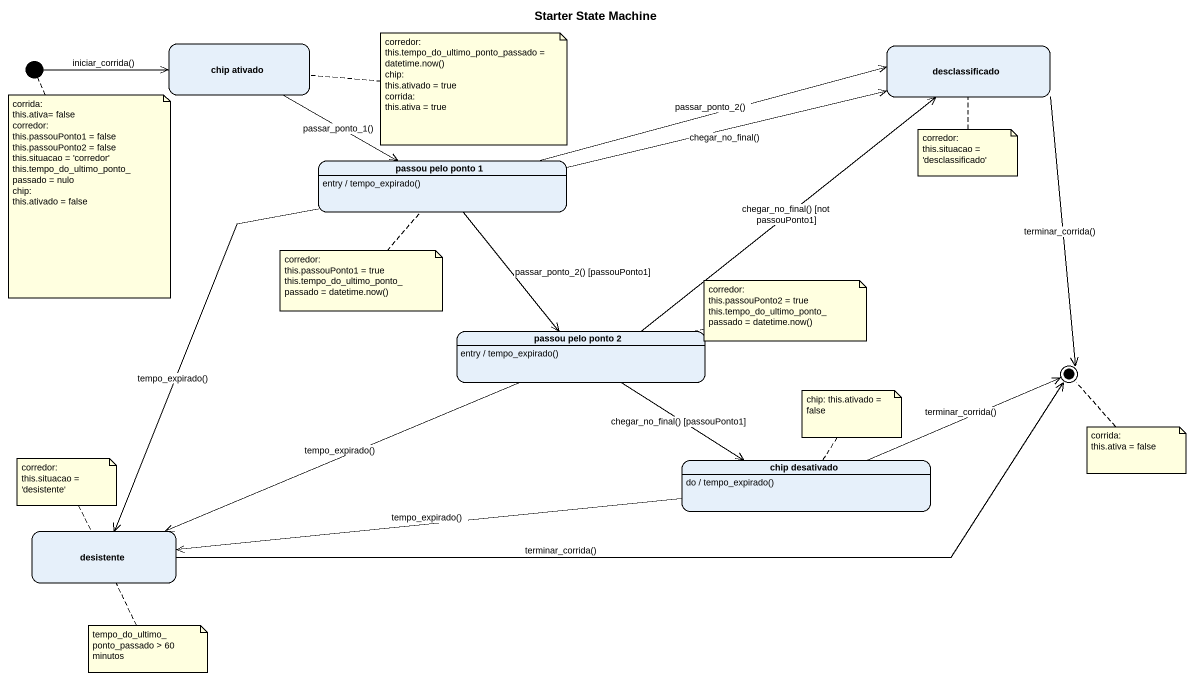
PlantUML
@startuml
title Starter State Machine
hide empty description
state initial1 <<start>>
state "chip ativado" as chip_ativado
state desclassificado
state "passou pelo ponto 1" as passou_pelo_ponto_1
passou_pelo_ponto_1 : entry / tempo_expirado()
state "passou pelo ponto 2" as passou_pelo_ponto_2
passou_pelo_ponto_2 : entry / tempo_expirado()
state final1 <<end>>
state "chip desativado" as chip_desativado
chip_desativado : do / tempo_expirado()
state desistente
initial1 -right-> chip_ativado : iniciar_corrida()
chip_ativado -right-> passou_pelo_ponto_1 : passar_ponto_1()
desclassificado --> final1 : terminar_corrida()
passou_pelo_ponto_1 -right-> desclassificado : passar_ponto_2()
passou_pelo_ponto_1 -right-> desclassificado : chegar_no_final()
passou_pelo_ponto_1 --> passou_pelo_ponto_2 : passar_ponto_2() [passouPonto1]
passou_pelo_ponto_1 --> desistente : tempo_expirado()
passou_pelo_ponto_2 -up-> desclassificado : chegar_no_final() [not passouPonto1]
passou_pelo_ponto_2 -right-> chip_desativado : chegar_no_final() [passouPonto1]
passou_pelo_ponto_2 -left-> desistente : tempo_expirado()
chip_desativado -right-> final1 : terminar_corrida()
chip_desativado -left-> desistente : tempo_expirado()
desistente -right-> final1 : terminar_corrida()
note right of chip_ativado
  corredor:
  this.tempo_do_ultimo_ponto_passado = datetime.now()
  chip:
  this.ativado = true
  corrida:
  this.ativa = true
end note
note bottom of initial1
  corrida:
  this.ativa= false
  corredor:
  this.passouPonto1 = false
  this.passouPonto2 = false
  this.situacao = 'corredor'
  this.tempo_do_ultimo_ponto_passado = nulo
  chip:
  this.ativado = false
end note
note bottom of desclassificado
  corredor:
  this.situacao = 'desclassificado'
end note
note bottom of passou_pelo_ponto_1
  corredor:
  this.passouPonto1 = true
  this.tempo_do_ultimo_ponto_passado = datetime.now()
end note
note right of passou_pelo_ponto_2
  corredor:
  this.passouPonto2 = true
  this.tempo_do_ultimo_ponto_passado = datetime.now()
end note
note top of chip_desativado : chip: this.ativado = false
note bottom of final1
  corrida:
  this.ativa = false
end note
note top of desistente
  corredor:
  this.situacao = 'desistente'
end note
note bottom of desistente : tempo_do_ultimo_ponto_passado > 60 minutos
@enduml
